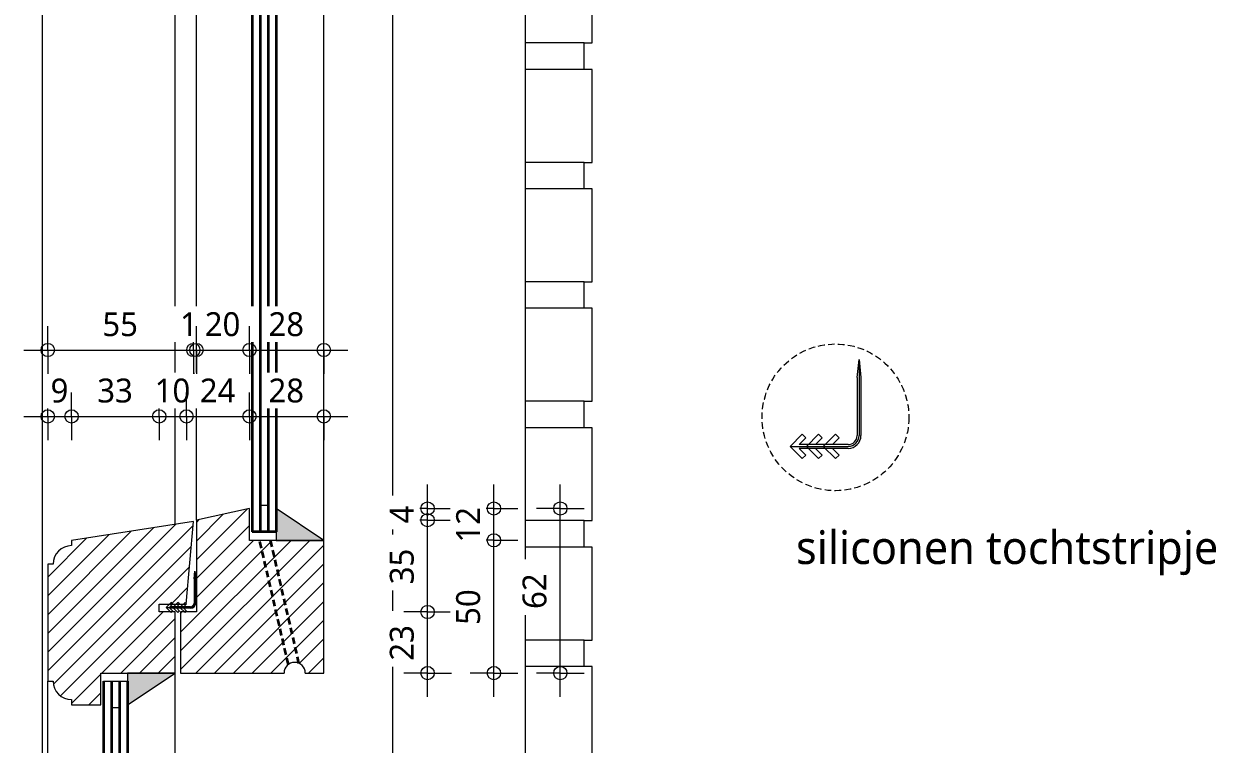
# Model space of a CAD drawing. Header units: millimetres. Extents: x 2125 to 5374, y 989 to 5495.
# Drawn here: x 4623.1 to 5072.2, y 4024.7 to 4296.1 of the extents above; entities that cross this region are included whole.
import ezdxf

# ---------------------------------------------------------------- set-up
doc = ezdxf.new("R2010")
doc.units = ezdxf.units.MM
doc.linetypes.add('MV_hidden', pattern=[3.75, 2.5, -1.25])
for name, color, linetype, lineweight in [('A-ANNO-DIMS', 211, 'Continuous', 13), ('A-ANNO-DIMS-5', 211, 'Continuous', 13), ('A-DETL', 90, 'Continuous', 13), ('A-DETL-GENF', 92, 'Continuous', 18), ('G-ANNO-TEXT', 231, 'Continuous', 13)]:
    doc.layers.add(name, color=color, linetype=linetype, lineweight=lineweight)
doc.styles.add('Segoe UI_2', font='segoeui.ttf', dxfattribs={"height": 12.5})
doc.styles.add('Segoe UI_4', font='segoeui.ttf', dxfattribs={"height": 9})
doc.dimstyles.new('1_8_mm', dxfattribs={"dimscale": 304.8, "dimtxt": 9.426276, "dimasz": 0.016404, "dimexe": 0.029528, "dimexo": 0.0625, "dimgap": 0.008202, "dimtad": 1, "dimdec": 0, "dimzin": 0, "dimdsep": 46, "dimtxsty": 'Segoe UI_4', "dimblk1": 'DOTBLANK', "dimblk2": 'DOTBLANK', "dimsah": 1, "dimcen": 0.09, "dimdle": 0.029528, "dimazin": 0, "dimtfac": 1, "dimtdec": 4, "dimtix": 1, "dimtmove": 0, "dimatfit": 3, "dimfxl": 0.029528, "dimfxlon": 1, "dimtvp": 1, "dimtfill": 1, "dimtolj": 1, "dimtzin": 0, "dimarcsym": 2})
doc.dimstyles.new('1_8_mm_1', dxfattribs={"dimscale": 304.8, "dimtxt": 9.426276, "dimasz": 0.016404, "dimexe": 0.029528, "dimexo": 0.0625, "dimgap": 0.008202, "dimtad": 1, "dimdec": 0, "dimzin": 0, "dimdsep": 46, "dimtxsty": 'Segoe UI_4', "dimblk1": 'DOTBLANK', "dimblk2": 'DOTBLANK', "dimsah": 1, "dimcen": 0.09, "dimdle": 0.029528, "dimazin": 0, "dimtfac": 1, "dimtdec": 4, "dimtix": 1, "dimtmove": 2, "dimatfit": 3, "dimfxl": 0.029528, "dimfxlon": 1, "dimtvp": 1, "dimtfill": 1, "dimtolj": 1, "dimtzin": 0, "dimarcsym": 2})
pattern_1 = [(45, (0, 0), (-3.535534, 3.535534), [])]

# ---------------------------------------------------------------- blocks, each defined once
blk = doc.blocks.new('DIMBLOCK113-Details Restauratie 1-5')
at = {"layer": 'A-ANNO-DIMS-5'}
for p, q in [((4825.17, 4042.5), (4825.17, 4122.5)), ((4825.17, 4113.5), (4816.17, 4113.5)), ((4825.17, 4113.5), (4834.17, 4113.5)), ((4825.17, 4051.5), (4816.17, 4051.5)), ((4825.17, 4051.5), (4834.17, 4051.5))]:
    blk.add_line(p, q, dxfattribs=at)
for centre in [(4825.17, 4113.5), (4825.17, 4051.5)]:
    blk.add_circle(centre, 2.5, dxfattribs=at)
at = {"layer": 'A-ANNO-DIMS-5', "color": 0, "insert": (4810.93, 4075.64), "char_height": 9, "width": 16.4531, "attachment_point": 1, "rotation": 90, "line_spacing_factor": 1.142579, "style": 'Segoe UI_4', "bg_fill": 3, "box_fill_scale": 1.25, "bg_fill_color": 9, "bg_fill_true_color": 13158600, "bg_fill_transparency": 0}
blk.add_mtext('62', dxfattribs=at)
blk = doc.blocks.new('_DotBlank')
at = {"color": 0, "linetype": 'ByBlock', "lineweight": -2}
blk.add_line((-0.5, 0), (-1, 0), dxfattribs=at)
blk.add_circle((0, 0), 0.5, dxfattribs=at)
blk = doc.blocks.new('DIMBLOCK114-Details Restauratie 1-5')
at = {"layer": 'A-ANNO-DIMS-5'}
for p, q in [((4775.17, 4074.5), (4766.17, 4074.5)), ((4775.17, 4042.5), (4775.17, 4074.5)), ((4775.17, 4074.5), (4784.17, 4074.5)), ((4775.17, 4051.5), (4766.17, 4051.5)), ((4775.17, 4051.5), (4784.17, 4051.5))]:
    blk.add_line(p, q, dxfattribs=at)
for centre in [(4775.17, 4074.5), (4775.17, 4051.5)]:
    blk.add_circle(centre, 2.5, dxfattribs=at)
at = {"layer": 'A-ANNO-DIMS-5', "color": 0, "insert": (4760.93, 4056.14), "char_height": 9, "width": 16.4531, "attachment_point": 1, "rotation": 90, "line_spacing_factor": 1.142579, "style": 'Segoe UI_4', "bg_fill": 3, "box_fill_scale": 1.25, "bg_fill_color": 9, "bg_fill_true_color": 13158600, "bg_fill_transparency": 0}
blk.add_mtext('23', dxfattribs=at)
blk = doc.blocks.new('DIMBLOCK115-Details Restauratie 1-5')
at = {"layer": 'A-ANNO-DIMS-5'}
for p, q in [((4775.17, 4109.09), (4766.17, 4109.09)), ((4775.17, 4074.5), (4775.17, 4109.09)), ((4775.17, 4109.09), (4784.17, 4109.09)), ((4775.17, 4074.5), (4766.17, 4074.5)), ((4775.17, 4074.5), (4784.17, 4074.5))]:
    blk.add_line(p, q, dxfattribs=at)
for centre in [(4775.17, 4109.09), (4775.17, 4074.5)]:
    blk.add_circle(centre, 2.5, dxfattribs=at)
at = {"layer": 'A-ANNO-DIMS-5', "color": 0, "insert": (4760.93, 4084.94), "char_height": 9, "width": 16.4531, "attachment_point": 1, "rotation": 90, "line_spacing_factor": 1.142579, "style": 'Segoe UI_4', "bg_fill": 3, "box_fill_scale": 1.25, "bg_fill_color": 9, "bg_fill_true_color": 13158600, "bg_fill_transparency": 0}
blk.add_mtext('35', dxfattribs=at)
blk = doc.blocks.new('DIMBLOCK116-Details Restauratie 1-5')
at = {"layer": 'A-ANNO-DIMS-5'}
for p, q in [((4775.17, 4109.09), (4775.17, 4122.5)), ((4775.17, 4113.5), (4766.17, 4113.5)), ((4775.17, 4113.5), (4784.17, 4113.5)), ((4775.17, 4109.09), (4766.17, 4109.09)), ((4775.17, 4109.09), (4784.17, 4109.09))]:
    blk.add_line(p, q, dxfattribs=at)
for centre in [(4775.17, 4113.5), (4775.17, 4109.09)]:
    blk.add_circle(centre, 2.5, dxfattribs=at)
at = {"layer": 'A-ANNO-DIMS-5', "color": 0, "insert": (4760.93, 4107.87), "char_height": 9, "width": 8.2266, "attachment_point": 1, "rotation": 90, "line_spacing_factor": 1.142579, "style": 'Segoe UI_4', "bg_fill": 3, "box_fill_scale": 1.25, "bg_fill_color": 9, "bg_fill_true_color": 13158600, "bg_fill_transparency": 0}
blk.add_mtext('4', dxfattribs=at)
blk = doc.blocks.new('DIMBLOCK118-Details Restauratie 1-5')
at = {"layer": 'A-ANNO-DIMS-5'}
for p, q in [((4632.1, 4148.2), (4632.1, 4157.2)), ((4641.1, 4148.2), (4641.1, 4157.2)), ((4623.1, 4148.2), (4641.1, 4148.2)), ((4632.1, 4148.2), (4632.1, 4139.2)), ((4641.1, 4148.2), (4641.1, 4139.2))]:
    blk.add_line(p, q, dxfattribs=at)
for centre in [(4632.1, 4148.2), (4641.1, 4148.2)]:
    blk.add_circle(centre, 2.5, dxfattribs=at)
at = {"layer": 'A-ANNO-DIMS-5', "color": 0, "insert": (4633.17, 4162.44), "char_height": 9, "width": 8.2266, "attachment_point": 1, "line_spacing_factor": 1.142579, "style": 'Segoe UI_4', "bg_fill": 3, "box_fill_scale": 1.25, "bg_fill_color": 9, "bg_fill_true_color": 13158600, "bg_fill_transparency": 0}
blk.add_mtext('9', dxfattribs=at)
blk = doc.blocks.new('DIMBLOCK119-Details Restauratie 1-5')
at = {"layer": 'A-ANNO-DIMS-5'}
for p, q in [((4641.1, 4148.2), (4641.1, 4157.2)), ((4674.1, 4148.2), (4674.1, 4157.2)), ((4641.1, 4148.2), (4674.1, 4148.2)), ((4641.1, 4148.2), (4641.1, 4139.2)), ((4674.1, 4148.2), (4674.1, 4139.2))]:
    blk.add_line(p, q, dxfattribs=at)
for centre in [(4641.1, 4148.2), (4674.1, 4148.2)]:
    blk.add_circle(centre, 2.5, dxfattribs=at)
at = {"layer": 'A-ANNO-DIMS-5', "color": 0, "insert": (4650.74, 4162.44), "char_height": 9, "width": 16.4531, "attachment_point": 1, "line_spacing_factor": 1.142579, "style": 'Segoe UI_4', "bg_fill": 3, "box_fill_scale": 1.25, "bg_fill_color": 9, "bg_fill_true_color": 13158600, "bg_fill_transparency": 0}
blk.add_mtext('33', dxfattribs=at)
blk = doc.blocks.new('DIMBLOCK120-Details Restauratie 1-5')
at = {"layer": 'A-ANNO-DIMS-5'}
for p, q in [((4674.1, 4148.2), (4674.1, 4157.2)), ((4684.37, 4148.2), (4684.37, 4157.2)), ((4674.1, 4148.2), (4684.37, 4148.2)), ((4674.1, 4148.2), (4674.1, 4139.2)), ((4684.37, 4148.2), (4684.37, 4139.2))]:
    blk.add_line(p, q, dxfattribs=at)
for centre in [(4674.1, 4148.2), (4684.37, 4148.2)]:
    blk.add_circle(centre, 2.5, dxfattribs=at)
at = {"layer": 'A-ANNO-DIMS-5', "color": 0, "insert": (4672.38, 4162.44), "char_height": 9, "width": 16.4531, "attachment_point": 1, "line_spacing_factor": 1.142579, "style": 'Segoe UI_4', "bg_fill": 3, "box_fill_scale": 1.25, "bg_fill_color": 9, "bg_fill_true_color": 13158600, "bg_fill_transparency": 0}
blk.add_mtext('10', dxfattribs=at)
blk = doc.blocks.new('DIMBLOCK121-Details Restauratie 1-5')
at = {"layer": 'A-ANNO-DIMS-5'}
for p, q in [((4684.37, 4148.2), (4684.37, 4157.2)), ((4708.1, 4148.2), (4708.1, 4157.2)), ((4684.37, 4148.2), (4708.1, 4148.2)), ((4684.37, 4148.2), (4684.37, 4139.2)), ((4708.1, 4148.2), (4708.1, 4139.2))]:
    blk.add_line(p, q, dxfattribs=at)
for centre in [(4684.37, 4148.2), (4708.1, 4148.2)]:
    blk.add_circle(centre, 2.5, dxfattribs=at)
at = {"layer": 'A-ANNO-DIMS-5', "color": 0, "insert": (4689.38, 4162.44), "char_height": 9, "width": 16.4531, "attachment_point": 1, "line_spacing_factor": 1.142579, "style": 'Segoe UI_4', "bg_fill": 3, "box_fill_scale": 1.25, "bg_fill_color": 9, "bg_fill_true_color": 13158600, "bg_fill_transparency": 0}
blk.add_mtext('24', dxfattribs=at)
blk = doc.blocks.new('DIMBLOCK122-Details Restauratie 1-5')
at = {"layer": 'A-ANNO-DIMS-5'}
for p, q in [((4708.1, 4148.2), (4708.1, 4157.2)), ((4736.1, 4148.2), (4736.1, 4157.2)), ((4708.1, 4148.2), (4745.1, 4148.2)), ((4708.1, 4148.2), (4708.1, 4139.2)), ((4736.1, 4148.2), (4736.1, 4139.2))]:
    blk.add_line(p, q, dxfattribs=at)
for centre in [(4708.1, 4148.2), (4736.1, 4148.2)]:
    blk.add_circle(centre, 2.5, dxfattribs=at)
at = {"layer": 'A-ANNO-DIMS-5', "color": 0, "insert": (4715.24, 4162.44), "char_height": 9, "width": 16.4531, "attachment_point": 1, "line_spacing_factor": 1.142579, "style": 'Segoe UI_4', "bg_fill": 3, "box_fill_scale": 1.25, "bg_fill_color": 9, "bg_fill_true_color": 13158600, "bg_fill_transparency": 0}
blk.add_mtext('28', dxfattribs=at)
blk = doc.blocks.new('DIMBLOCK123-Details Restauratie 1-5')
at = {"layer": 'A-ANNO-DIMS-5'}
for p, q in [((4800.17, 4101.5), (4791.17, 4101.5)), ((4800.17, 4042.5), (4800.17, 4101.5)), ((4800.17, 4101.5), (4809.17, 4101.5)), ((4800.17, 4051.5), (4791.17, 4051.5)), ((4800.17, 4051.5), (4809.17, 4051.5))]:
    blk.add_line(p, q, dxfattribs=at)
for centre in [(4800.17, 4101.5), (4800.17, 4051.5)]:
    blk.add_circle(centre, 2.5, dxfattribs=at)
at = {"layer": 'A-ANNO-DIMS-5', "color": 0, "insert": (4785.93, 4069.64), "char_height": 9, "width": 16.4531, "attachment_point": 1, "rotation": 90, "line_spacing_factor": 1.142579, "style": 'Segoe UI_4', "bg_fill": 3, "box_fill_scale": 1.25, "bg_fill_color": 9, "bg_fill_true_color": 13158600, "bg_fill_transparency": 0}
blk.add_mtext('50', dxfattribs=at)
blk = doc.blocks.new('DIMBLOCK124-Details Restauratie 1-5')
at = {"layer": 'A-ANNO-DIMS-5'}
for p, q in [((4800.17, 4101.5), (4800.17, 4122.5)), ((4800.17, 4113.5), (4791.17, 4113.5)), ((4800.17, 4113.5), (4809.17, 4113.5)), ((4800.17, 4101.5), (4791.17, 4101.5)), ((4800.17, 4101.5), (4809.17, 4101.5))]:
    blk.add_line(p, q, dxfattribs=at)
for centre in [(4800.17, 4113.5), (4800.17, 4101.5)]:
    blk.add_circle(centre, 2.5, dxfattribs=at)
at = {"layer": 'A-ANNO-DIMS-5', "color": 0, "insert": (4785.93, 4100.64), "char_height": 9, "width": 16.4531, "attachment_point": 1, "rotation": 90, "line_spacing_factor": 1.142579, "style": 'Segoe UI_4', "bg_fill": 3, "box_fill_scale": 1.25, "bg_fill_color": 9, "bg_fill_true_color": 13158600, "bg_fill_transparency": 0}
blk.add_mtext('12', dxfattribs=at)
blk = doc.blocks.new('DIMBLOCK125-Details Restauratie 1-5')
at = {"layer": 'A-ANNO-DIMS-5'}
for p, q in [((4632.1, 4173.2), (4632.1, 4182.2)), ((4686.94, 4173.2), (4686.94, 4182.2)), ((4623.1, 4173.2), (4686.94, 4173.2)), ((4632.1, 4173.2), (4632.1, 4164.2)), ((4686.94, 4173.2), (4686.94, 4164.2))]:
    blk.add_line(p, q, dxfattribs=at)
for centre in [(4632.1, 4173.2), (4686.94, 4173.2)]:
    blk.add_circle(centre, 2.5, dxfattribs=at)
at = {"layer": 'A-ANNO-DIMS-5', "color": 0, "insert": (4652.67, 4187.44), "char_height": 9, "width": 16.4531, "attachment_point": 1, "line_spacing_factor": 1.142579, "style": 'Segoe UI_4', "bg_fill": 3, "box_fill_scale": 1.25, "bg_fill_color": 9, "bg_fill_true_color": 13158600, "bg_fill_transparency": 0}
blk.add_mtext('55', dxfattribs=at)
blk = doc.blocks.new('DIMBLOCK126-Details Restauratie 1-5')
at = {"layer": 'A-ANNO-DIMS-5'}
for p, q in [((4686.94, 4173.2), (4686.94, 4182.2)), ((4688.1, 4173.2), (4688.1, 4182.2)), ((4686.94, 4173.2), (4688.1, 4173.2)), ((4686.94, 4173.2), (4686.94, 4164.2)), ((4688.1, 4173.2), (4688.1, 4164.2))]:
    blk.add_line(p, q, dxfattribs=at)
for centre in [(4686.94, 4173.2), (4688.1, 4173.2)]:
    blk.add_circle(centre, 2.5, dxfattribs=at)
at = {"layer": 'A-ANNO-DIMS-5', "color": 0, "insert": (4681.92, 4187.44), "char_height": 9, "width": 8.2266, "attachment_point": 1, "line_spacing_factor": 1.142579, "style": 'Segoe UI_4', "bg_fill": 3, "box_fill_scale": 1.25, "bg_fill_color": 9, "bg_fill_true_color": 13158600, "bg_fill_transparency": 0}
blk.add_mtext('1', dxfattribs=at)
blk = doc.blocks.new('DIMBLOCK127-Details Restauratie 1-5')
at = {"layer": 'A-ANNO-DIMS-5'}
for p, q in [((4688.1, 4173.2), (4688.1, 4182.2)), ((4708.1, 4173.2), (4708.1, 4182.2)), ((4688.1, 4173.2), (4708.1, 4173.2)), ((4688.1, 4173.2), (4688.1, 4164.2)), ((4708.1, 4173.2), (4708.1, 4164.2))]:
    blk.add_line(p, q, dxfattribs=at)
for centre in [(4688.1, 4173.2), (4708.1, 4173.2)]:
    blk.add_circle(centre, 2.5, dxfattribs=at)
at = {"layer": 'A-ANNO-DIMS-5', "color": 0, "insert": (4691.24, 4187.44), "char_height": 9, "width": 16.4531, "attachment_point": 1, "line_spacing_factor": 1.142579, "style": 'Segoe UI_4', "bg_fill": 3, "box_fill_scale": 1.25, "bg_fill_color": 9, "bg_fill_true_color": 13158600, "bg_fill_transparency": 0}
blk.add_mtext('20', dxfattribs=at)
blk = doc.blocks.new('DIMBLOCK128-Details Restauratie 1-5')
at = {"layer": 'A-ANNO-DIMS-5'}
for p, q in [((4708.1, 4173.2), (4708.1, 4182.2)), ((4736.1, 4173.2), (4736.1, 4182.2)), ((4708.1, 4173.2), (4745.1, 4173.2)), ((4708.1, 4173.2), (4708.1, 4164.2)), ((4736.1, 4173.2), (4736.1, 4164.2))]:
    blk.add_line(p, q, dxfattribs=at)
for centre in [(4708.1, 4173.2), (4736.1, 4173.2)]:
    blk.add_circle(centre, 2.5, dxfattribs=at)
at = {"layer": 'A-ANNO-DIMS-5', "color": 0, "insert": (4715.24, 4187.44), "char_height": 9, "width": 16.4531, "attachment_point": 1, "line_spacing_factor": 1.142579, "style": 'Segoe UI_4', "bg_fill": 3, "box_fill_scale": 1.25, "bg_fill_color": 9, "bg_fill_true_color": 13158600, "bg_fill_transparency": 0}
blk.add_mtext('28', dxfattribs=at)

msp = doc.modelspace()

# ---------------------------------------------------------------- hatches: boundary and pattern name
at = {"layer": 'A-DETL-GENF', "lineweight": 13}
h = msp.add_hatch(dxfattribs=at)
h.set_pattern_fill('FP_10', color=250, style=0, pattern_type=2)
h.set_pattern_definition(pattern_1)
h.paths.add_polyline_path([(4682.1, 4051.496), (4721.1, 4051.496), (4721.236, 4052.532), (4721.636, 4053.496), (4722.271, 4054.325), (4723.1, 4054.96), (4724.064, 4055.36), (4725.1, 4055.496), (4726.135, 4055.36), (4727.1, 4054.96), (4727.928, 4054.325), (4728.564, 4053.496), (4728.963, 4052.532), (4729.1, 4051.496), (4736.1, 4051.496), (4736.1, 4101.496), (4708.1, 4101.496), (4708.1, 4113.496), (4688.1, 4109.092), (4688.1, 4074.496), (4682.1, 4074.496)])
at = {"layer": 'A-DETL-GENF'}
for points in [[(4736.1, 4101.496), (4718.1, 4113.496), (4718.1, 4101.496), (4727.1, 4101.496)], [(4662.1, 4039.496), (4680.1, 4051.496), (4662.1, 4051.496)]]:
    msp.add_hatch(color=254, dxfattribs=at).paths.add_polyline_path(points)
at = {"layer": 'A-DETL-GENF', "lineweight": 13}
h = msp.add_hatch(dxfattribs=at)
h.set_pattern_fill('FP_10', color=250, style=0, pattern_type=2)
h.set_pattern_definition(pattern_1)
h.paths.add_polyline_path([(4643.317, 4039.496), (4652.1, 4039.496), (4652.1, 4051.496), (4680.1, 4051.496), (4680.1, 4074.496), (4674.1, 4074.496), (4674.1, 4077.496), (4684.225, 4077.496), (4686.941, 4108.549), (4641.1, 4101.496), (4641.1, 4099.496), (4639.288, 4099.258), (4637.6, 4098.558), (4636.15, 4097.446), (4635.038, 4095.996), (4634.338, 4094.308), (4634.1, 4092.496), (4632.1, 4092.496), (4632.1, 4048.496), (4634.1, 4048.496), (4634.338, 4046.685), (4635.038, 4044.996), (4636.15, 4043.547), (4637.6, 4042.434), (4639.288, 4041.735), (4641.1, 4041.496), (4641.1, 4039.496)])

# ---------------------------------------------------------------- linework, layer by layer
at = {"layer": 'A-DETL'}
for p, q in [((4812.1, 3168.828), (4812.1, 4548.908)), ((4630.1, 3188.828), (4630.1, 4533.908)), ((4680.1, 4107.496), (4680.1, 4533.908)), ((4762.1, 3185.955), (4762.1, 4533.828)), ((4688.1, 4109.092), (4688.1, 4486.908)), ((4736.1, 4101.496), (4736.1, 4489.908)), ((4837.1, 4288.908), (4837.1, 4323.908)), ((4834.1, 4288.908), (4812.1, 4288.908)), ((4834.1, 4278.908), (4834.1, 4288.908)), ((4834.1, 4288.908), (4837.1, 4288.908)), ((4834.1, 4278.908), (4812.1, 4278.908)), ((4837.1, 4278.908), (4834.1, 4278.908)), ((4837.1, 4243.908), (4837.1, 4278.908)), ((4834.1, 4243.908), (4812.1, 4243.908)), ((4834.1, 4233.908), (4834.1, 4243.908)), ((4834.1, 4243.908), (4837.1, 4243.908)), ((4834.1, 4233.908), (4812.1, 4233.908)), ((4837.1, 4233.908), (4834.1, 4233.908)), ((4837.1, 4198.908), (4837.1, 4233.908)), ((4834.1, 4198.908), (4812.1, 4198.908)), ((4834.1, 4188.908), (4834.1, 4198.908)), ((4834.1, 4198.908), (4837.1, 4198.908)), ((4834.1, 4188.908), (4812.1, 4188.908)), ((4837.1, 4188.908), (4834.1, 4188.908)), ((4837.1, 4153.908), (4837.1, 4188.908)), ((4936.958, 4162.837), (4937.678, 4169.656)), ((4937.678, 4169.656), (4937.678, 4140.96)), ((4937.678, 4169.656), (4938.398, 4162.837)), ((4936.958, 4162.837), (4936.958, 4140.96)), ((4938.398, 4162.837), (4938.398, 4140.96)), ((4834.1, 4153.908), (4812.1, 4153.908)), ((4834.1, 4143.908), (4834.1, 4153.908)), ((4834.1, 4153.908), (4837.1, 4153.908)), ((4834.1, 4143.908), (4812.1, 4143.908)), ((4837.1, 4143.908), (4834.1, 4143.908)), ((4837.1, 4108.908), (4837.1, 4143.908)), ((4911.708, 4136.866), (4916.29, 4141.449)), ((4917.647, 4140.091), (4916.29, 4141.449)), ((4917.828, 4136.866), (4922.41, 4141.449)), ((4923.768, 4140.091), (4922.41, 4141.449)), ((4924.196, 4136.866), (4928.778, 4141.449)), ((4930.136, 4140.091), (4928.778, 4141.449)), ((4911.708, 4136.866), (4916.29, 4132.284)), ((4911.708, 4136.866), (4933.584, 4136.866)), ((4915.143, 4137.586), (4917.647, 4140.091)), ((4933.584, 4137.586), (4915.143, 4137.586)), ((4933.584, 4136.146), (4915.143, 4136.146)), ((4915.143, 4136.146), (4917.647, 4133.642)), ((4917.828, 4136.866), (4922.41, 4132.284)), ((4921.263, 4137.586), (4923.768, 4140.091)), ((4921.263, 4136.146), (4923.768, 4133.642)), ((4924.196, 4136.866), (4928.778, 4132.284)), ((4927.631, 4137.586), (4930.136, 4140.091)), ((4927.631, 4136.146), (4930.136, 4133.642)), ((4917.647, 4133.642), (4916.29, 4132.284)), ((4923.768, 4133.642), (4922.41, 4132.284)), ((4930.136, 4133.642), (4928.778, 4132.284)), ((4712.1, 4114.746), (4715.1, 4114.746)), ((4834.1, 4108.908), (4812.1, 4108.908)), ((4834.1, 4098.908), (4834.1, 4108.908)), ((4834.1, 4108.908), (4837.1, 4108.908)), ((4834.1, 4098.908), (4812.1, 4098.908)), ((4837.1, 4098.908), (4834.1, 4098.908)), ((4837.1, 4063.908), (4837.1, 4098.908)), ((4687.218, 4086.998), (4687.518, 4089.839)), ((4687.218, 4086.998), (4687.218, 4077.883)), ((4687.518, 4089.839), (4687.518, 4077.883)), ((4687.518, 4089.839), (4687.818, 4086.998)), ((4687.818, 4086.998), (4687.818, 4077.883)), ((4676.697, 4076.177), (4678.606, 4078.086)), ((4679.171, 4077.52), (4678.606, 4078.086)), ((4679.247, 4076.177), (4681.156, 4078.086)), ((4681.722, 4077.52), (4681.156, 4078.086)), ((4681.9, 4076.177), (4683.809, 4078.086)), ((4684.375, 4077.52), (4683.809, 4078.086)), ((4676.697, 4076.177), (4678.606, 4074.268)), ((4676.697, 4076.177), (4685.812, 4076.177)), ((4678.128, 4076.477), (4679.171, 4077.52)), ((4685.812, 4076.477), (4678.128, 4076.477)), ((4685.812, 4075.877), (4678.128, 4075.877)), ((4678.128, 4075.877), (4679.171, 4074.833)), ((4679.171, 4074.833), (4678.606, 4074.268)), ((4679.247, 4076.177), (4681.156, 4074.268)), ((4680.678, 4076.477), (4681.722, 4077.52)), ((4680.678, 4075.877), (4681.722, 4074.833)), ((4681.722, 4074.833), (4681.156, 4074.268)), ((4681.9, 4076.177), (4683.809, 4074.268)), ((4683.331, 4076.477), (4684.375, 4077.52)), ((4683.331, 4075.877), (4684.375, 4074.833)), ((4684.375, 4074.833), (4683.809, 4074.268)), ((4834.1, 4063.908), (4812.1, 4063.908)), ((4834.1, 4053.908), (4834.1, 4063.908)), ((4834.1, 4063.908), (4837.1, 4063.908)), ((4680.1, 3643.828), (4680.1, 4051.496)), ((4834.1, 4053.908), (4812.1, 4053.908)), ((4837.1, 4053.908), (4834.1, 4053.908)), ((4837.1, 4018.908), (4837.1, 4053.908)), ((4632.1, 3646.828), (4632.1, 4048.496)), ((4656.1, 4038.496), (4659.1, 4038.496))]:
    msp.add_line(p, q, dxfattribs=at)
at = {"layer": 'A-DETL', "lineweight": 35}
for p, q in [((4709.1, 4486.908), (4709.1, 4104.746)), ((4712.1, 4486.908), (4712.1, 4104.746)), ((4715.1, 4486.908), (4715.1, 4104.746)), ((4718.1, 4486.908), (4718.1, 4104.746)), ((4718.1, 4104.746), (4709.1, 4104.746)), ((4653.1, 4048.496), (4653.1, 3647.078)), ((4656.1, 4048.496), (4656.1, 3647.078)), ((4659.1, 4048.496), (4659.1, 3647.078)), ((4662.1, 4048.496), (4662.1, 3647.078))]:
    msp.add_line(p, q, dxfattribs=at)
at = {"layer": 'A-DETL', "lineweight": 18}
for p, q in [((4708.1, 4113.496), (4688.1, 4109.092)), ((4708.1, 4101.496), (4708.1, 4113.496)), ((4736.1, 4101.496), (4718.1, 4113.496)), ((4718.1, 4113.496), (4718.1, 4101.496)), ((4686.941, 4108.549), (4641.1, 4101.496)), ((4684.225, 4077.496), (4686.941, 4108.549)), ((4688.1, 4109.092), (4688.1, 4074.496)), ((4641.1, 4101.496), (4641.1, 4099.496)), ((4736.1, 4101.496), (4708.1, 4101.496)), ((4718.1, 4101.496), (4736.1, 4101.496)), ((4736.1, 4051.496), (4736.1, 4101.496)), ((4634.1, 4092.496), (4632.1, 4092.496)), ((4632.1, 4092.496), (4632.1, 4048.496)), ((4674.1, 4074.496), (4674.1, 4077.496)), ((4674.1, 4077.496), (4684.225, 4077.496)), ((4680.1, 4074.496), (4674.1, 4074.496)), ((4680.1, 4051.496), (4680.1, 4074.496)), ((4688.1, 4074.496), (4682.1, 4074.496)), ((4682.1, 4074.496), (4682.1, 4051.496)), ((4652.1, 4039.496), (4652.1, 4051.496)), ((4652.1, 4051.496), (4680.1, 4051.496)), ((4680.1, 4051.496), (4662.1, 4051.496)), ((4662.1, 4051.496), (4662.1, 4039.496)), ((4662.1, 4039.496), (4680.1, 4051.496)), ((4682.1, 4051.496), (4721.1, 4051.496)), ((4729.1, 4051.496), (4736.1, 4051.496)), ((4632.1, 4048.496), (4634.1, 4048.496)), ((4653.1, 4048.496), (4662.1, 4048.496)), ((4641.1, 4041.496), (4641.1, 4039.496)), ((4641.1, 4039.496), (4652.1, 4039.496))]:
    msp.add_line(p, q, dxfattribs=at)
at = {"layer": 'A-DETL', "linetype": 'MV_hidden', "lineweight": 35}
for p, q in [((4722.729, 4054.718), (4711.929, 4101.496)), ((4726.735, 4055.147), (4716.038, 4101.48))]:
    msp.add_line(p, q, dxfattribs=at)
at = {"layer": 'A-DETL', "linetype": 'MV_hidden'}
msp.add_circle((4928.793, 4147.832), 27.649, dxfattribs=at)
at = {"layer": 'A-DETL'}
for centre, radius in [((4933.584, 4140.96), 3.374), ((4933.584, 4140.96), 4.814), ((4933.584, 4140.96), 4.094), ((4685.812, 4077.883), 1.406), ((4685.812, 4077.883), 2.006), ((4685.812, 4077.883), 1.706)]:
    msp.add_arc(centre, radius, 270, 0, dxfattribs=at)
at = {"layer": 'A-DETL', "lineweight": 18}
for centre, radius, start, end in [((4641.1, 4092.496), 7, 90, 180), ((4725.1, 4051.496), 4, 0, 180), ((4641.1, 4048.496), 7, 180, 270)]:
    msp.add_arc(centre, radius, start, end, dxfattribs=at)

# ---------------------------------------------------------------- texts
at = {"layer": 'G-ANNO-TEXT', "color": 7, "insert": (4913.932, 4105.069), "char_height": 12.5, "width": 193.60753, "attachment_point": 1, "style": 'Segoe UI_2'}
msp.add_mtext('siliconen tochtstripje', dxfattribs=at)

# ---------------------------------------------------------------- next in the draw order: dimensions: what is measured, and where the dimension line sits
at = {"layer": 'A-ANNO-DIMS'}
dim = msp.add_linear_dim(base=(4641.1, 4148.196), p1=(4632.1, 4139.196), p2=(4641.1, 4139.196), dimstyle='1_8_mm', override={"dimpost": '<>', "dimfxl": 9}, dxfattribs=at)
dim.commit()
dim.dimension.update_dxf_attribs({"geometry": 'DIMBLOCK118-Details Restauratie 1-5', "text_midpoint": (4636.6, 4155.349)})
for base, p1, p2, override, picture, middle in [((4825.17, 4113.496), (4816.17, 4051.496), (4816.17, 4113.496), {"dimpost": '<>', "dimfxl": 62}, 'DIMBLOCK113-Details Restauratie 1-5', (4818.016, 4082.496)), ((4775.17, 4074.496), (4766.17, 4051.496), (4766.17, 4074.496), {"dimpost": '<>', "dimfxl": 23}, 'DIMBLOCK114-Details Restauratie 1-5', (4768.016, 4062.996))]:
    dim = msp.add_linear_dim(base=base, p1=p1, p2=p2, angle=90, dimstyle='1_8_mm', override=override, dxfattribs=at)
    dim.commit()
    dim.dimension.update_dxf_attribs({"geometry": picture, "text_midpoint": middle})

# ---------------------------------------------------------------- next in the draw order: dimensions: what is measured, and where the dimension line sits
dim = msp.add_linear_dim(base=(4674.1, 4148.196), p1=(4641.1, 4139.196), p2=(4674.1, 4139.196), dimstyle='1_8_mm', override={"dimpost": '<>', "dimfxl": 33}, dxfattribs=at)
dim.commit()
dim.dimension.update_dxf_attribs({"geometry": 'DIMBLOCK119-Details Restauratie 1-5', "text_midpoint": (4657.6, 4155.349)})
dim = msp.add_linear_dim(base=(4775.17, 4109.092), p1=(4766.17, 4074.496), p2=(4766.17, 4109.092), angle=90, dimstyle='1_8_mm', override={"dimpost": '<>', "dimfxl": 34.596103}, dxfattribs=at)
dim.commit()
dim.dimension.update_dxf_attribs({"geometry": 'DIMBLOCK115-Details Restauratie 1-5', "text_midpoint": (4768.016, 4091.794)})

# ---------------------------------------------------------------- next in the draw order: dimensions: what is measured, and where the dimension line sits
dim = msp.add_linear_dim(base=(4684.375, 4148.196), p1=(4674.1, 4139.196), p2=(4684.375, 4139.196), dimstyle='1_8_mm', override={"dimpost": '<>', "dimfxl": 10.275187}, dxfattribs=at)
dim.commit()
dim.dimension.update_dxf_attribs({"geometry": 'DIMBLOCK120-Details Restauratie 1-5', "text_midpoint": (4679.237, 4155.375)})
dim = msp.add_linear_dim(base=(4775.17, 4113.496), p1=(4766.17, 4109.092), p2=(4766.17, 4113.496), angle=90, dimstyle='1_8_mm', override={"dimpost": '<>', "dimfxl": 4.403897}, dxfattribs=at)
dim.commit()
dim.dimension.update_dxf_attribs({"geometry": 'DIMBLOCK116-Details Restauratie 1-5', "text_midpoint": (4768.17, 4111.294)})

# ---------------------------------------------------------------- next in the draw order: dimensions: what is measured, and where the dimension line sits
dim = msp.add_linear_dim(base=(4708.1, 4148.196), p1=(4684.375, 4139.196), p2=(4708.1, 4139.196), dimstyle='1_8_mm', override={"dimpost": '<>', "dimfxl": 23.724813}, dxfattribs=at)
dim.commit()
dim.dimension.update_dxf_attribs({"geometry": 'DIMBLOCK121-Details Restauratie 1-5', "text_midpoint": (4696.237, 4155.271)})
dim = msp.add_linear_dim(base=(4800.17, 4101.496), p1=(4791.17, 4051.496), p2=(4791.17, 4101.496), angle=90, dimstyle='1_8_mm', override={"dimpost": '<>', "dimfxl": 50}, dxfattribs=at)
dim.commit()
dim.dimension.update_dxf_attribs({"geometry": 'DIMBLOCK123-Details Restauratie 1-5', "text_midpoint": (4793.016, 4076.496)})

# ---------------------------------------------------------------- next in the draw order: dimensions: what is measured, and where the dimension line sits
for base, p1, p2, override, picture, middle in [((4686.941, 4173.196), (4632.1, 4164.196), (4686.941, 4164.196), {"dimpost": '<>', "dimfxl": 54.841748}, 'DIMBLOCK125-Details Restauratie 1-5', (4659.521, 4180.274)), ((4736.1, 4148.196), (4708.1, 4139.196), (4736.1, 4139.196), {"dimpost": '<>', "dimfxl": 28}, 'DIMBLOCK122-Details Restauratie 1-5', (4722.1, 4155.343))]:
    dim = msp.add_linear_dim(base=base, p1=p1, p2=p2, dimstyle='1_8_mm', override=override, dxfattribs=at)
    dim.commit()
    dim.dimension.update_dxf_attribs({"geometry": picture, "text_midpoint": middle})
dim = msp.add_linear_dim(base=(4800.17, 4113.496), p1=(4791.17, 4101.496), p2=(4791.17, 4113.496), angle=90, dimstyle='1_8_mm', override={"dimpost": '<>', "dimfxl": 12}, dxfattribs=at)
dim.commit()
dim.dimension.update_dxf_attribs({"geometry": 'DIMBLOCK124-Details Restauratie 1-5', "text_midpoint": (4793.07, 4107.496)})

# ---------------------------------------------------------------- next in the draw order: dimensions: what is measured, and where the dimension line sits
dim = msp.add_linear_dim(base=(4688.1, 4173.196), p1=(4686.941, 4164.196), p2=(4688.1, 4164.196), dimstyle='1_8_mm_1', override={"dimpost": '<>', "dimfxl": 1.158252}, dxfattribs=at)
dim.commit()
dim.dimension.update_dxf_attribs({"geometry": 'DIMBLOCK126-Details Restauratie 1-5', "text_midpoint": (4686.034, 4181.438), "dimtype": 160})

# ---------------------------------------------------------------- next in the draw order: dimensions: what is measured, and where the dimension line sits
dim = msp.add_linear_dim(base=(4708.1, 4173.196), p1=(4688.1, 4164.196), p2=(4708.1, 4164.196), dimstyle='1_8_mm', override={"dimpost": '<>', "dimfxl": 20}, dxfattribs=at)
dim.commit()
dim.dimension.update_dxf_attribs({"geometry": 'DIMBLOCK127-Details Restauratie 1-5', "text_midpoint": (4698.1, 4180.349)})

# ---------------------------------------------------------------- next in the draw order: dimensions: what is measured, and where the dimension line sits
dim = msp.add_linear_dim(base=(4736.1, 4173.196), p1=(4708.1, 4164.196), p2=(4736.1, 4164.196), dimstyle='1_8_mm', override={"dimpost": '<>', "dimfxl": 28}, dxfattribs=at)
dim.commit()
dim.dimension.update_dxf_attribs({"geometry": 'DIMBLOCK128-Details Restauratie 1-5', "text_midpoint": (4722.1, 4180.343)})

doc.saveas('drawing.dxf')
